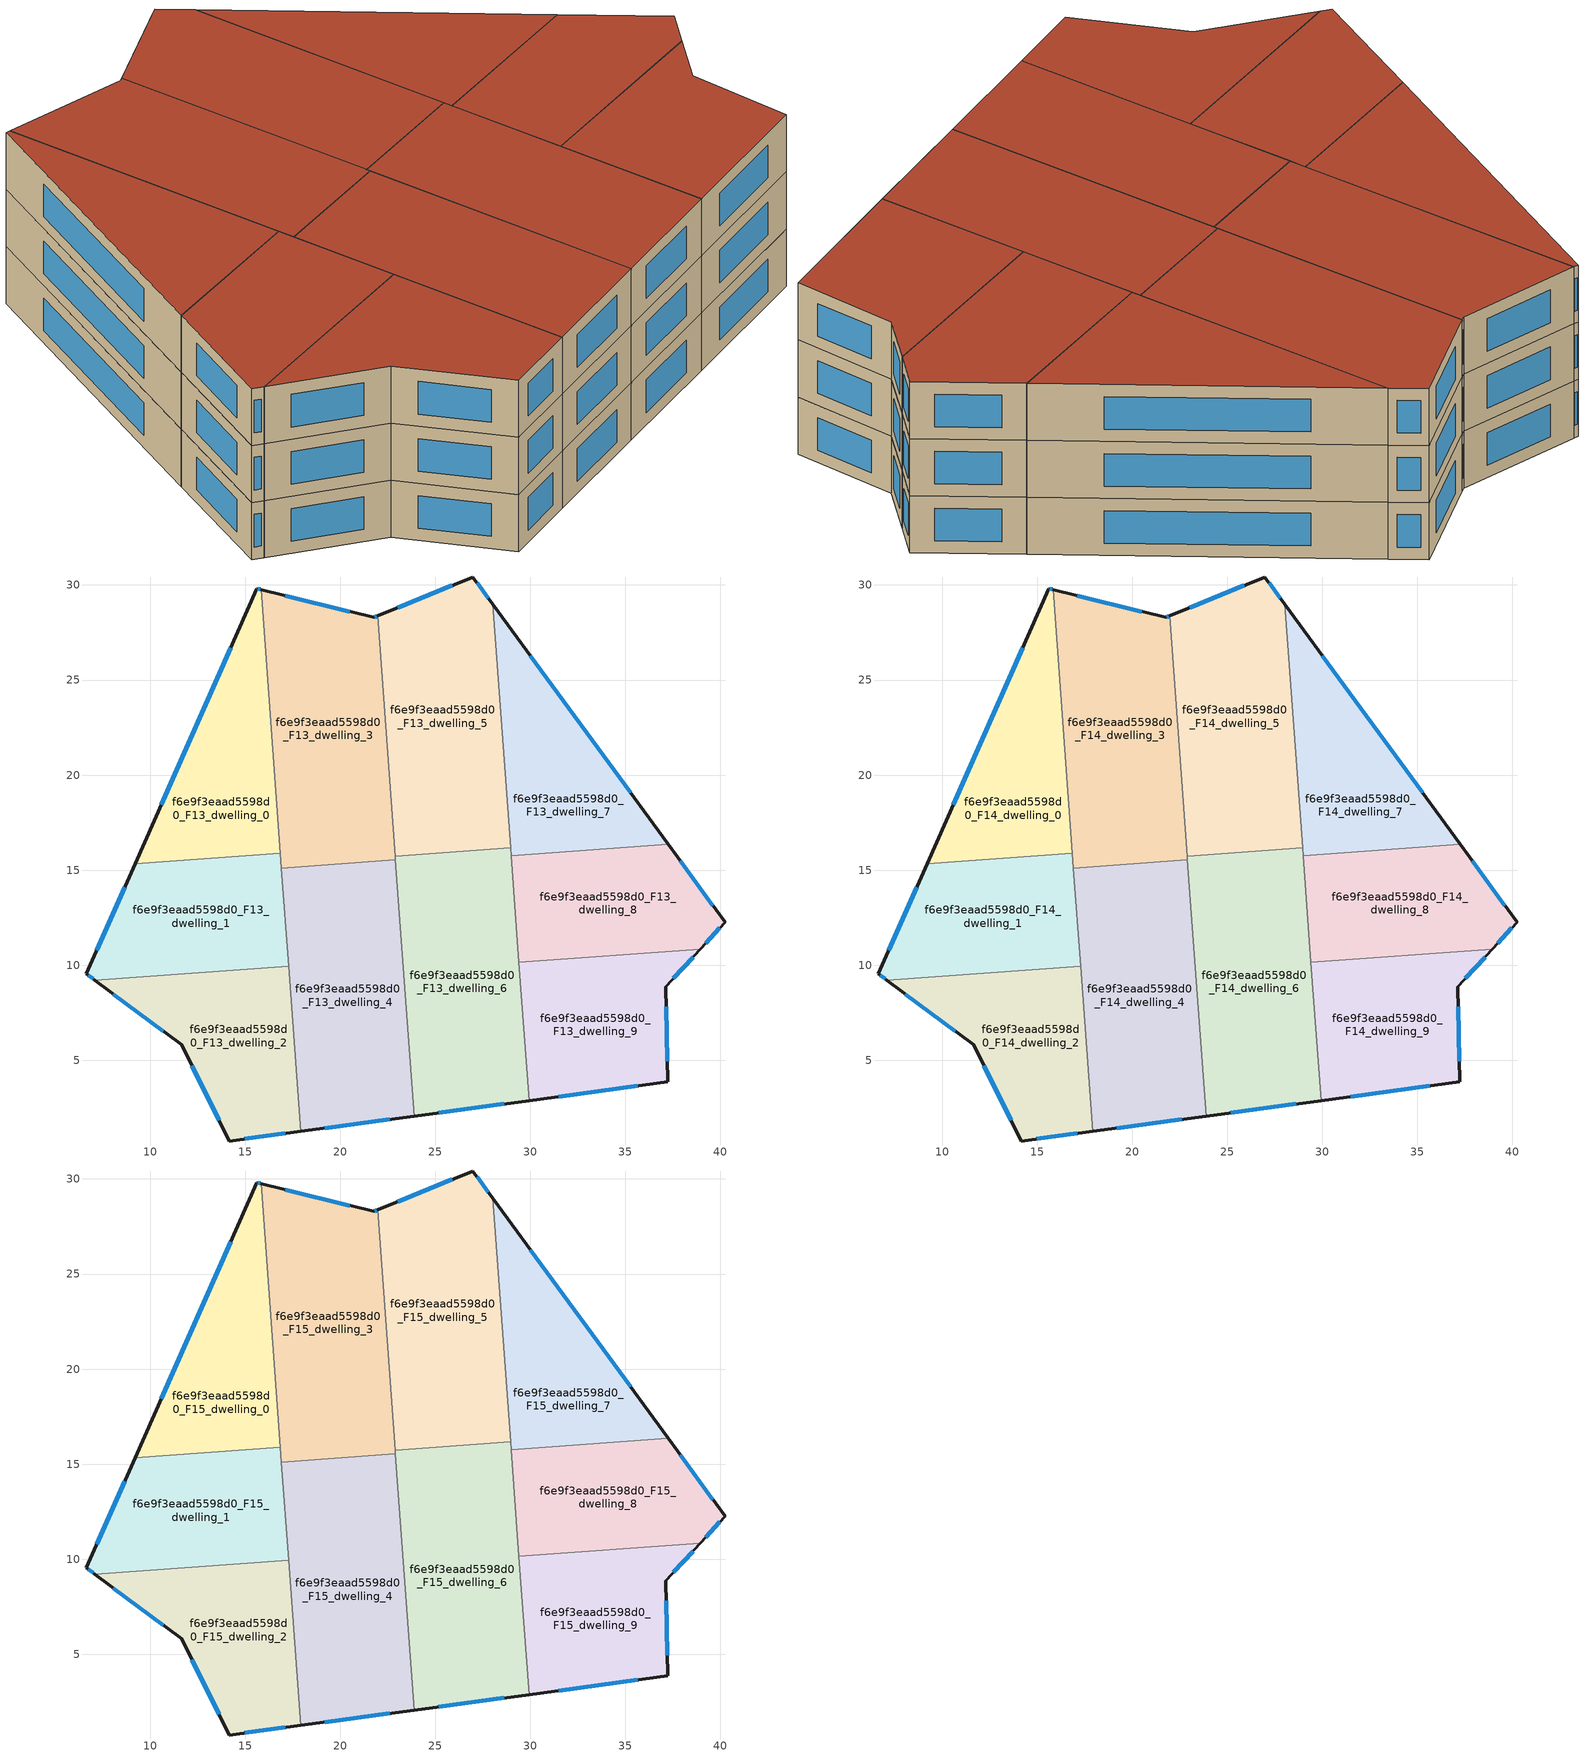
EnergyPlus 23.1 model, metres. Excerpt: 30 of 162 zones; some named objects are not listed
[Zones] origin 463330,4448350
f6e9f3eaad5598d0_F13_dwelling_0
 floor to f6e9f3eaad5598d0_F12_dwelling_0 (EU_floor_Construction): 15.84,29.75 16.85,15.9 9.22,15.34 15.62,29.81 z39
 wall outside (EU_wall_Construction): 15.84,29.75 15.62,29.81 9.22,15.34 z39:42
 wall to f6e9f3eaad5598d0_F13_dwelling_1 (EU_wall_Construction): 9.22,15.34 16.85,15.9 z39:42
 wall to f6e9f3eaad5598d0_F13_dwelling_3 (EU_wall_Construction): 16.85,15.9 15.84,29.75 z39:42
 window (EU_Window_Construction): 15.79,29.77 15.67,29.8 / 14.25,26.71 10.59,18.44 z39.64:41.36
f6e9f3eaad5598d0_F13_dwelling_1
 floor to f6e9f3eaad5598d0_F12_dwelling_1 (EU_floor_Construction): 16.85,15.9 17.28,9.96 7.1,9.21 6.66,9.54 9.22,15.34 z39
 wall outside (EU_wall_Construction): 9.22,15.34 6.66,9.54 7.1,9.21 z39:42
 wall to f6e9f3eaad5598d0_F13_dwelling_2 (EU_wall_Construction): 7.1,9.21 17.28,9.96 z39:42
 wall to f6e9f3eaad5598d0_F13_dwelling_4 (EU_wall_Construction): 17.28,9.96 16.91,15.11 z39:42
 wall to f6e9f3eaad5598d0_F13_dwelling_3 (EU_wall_Construction): 16.91,15.11 16.85,15.9 z39:42
 window (EU_Window_Construction): 8.67,14.1 7.21,10.78 / 6.75,9.47 7,9.28 z39.64:41.36
f6e9f3eaad5598d0_F13_dwelling_2
 floor to f6e9f3eaad5598d0_F12_dwelling_2 (EU_floor_Construction): 17.28,9.96 17.92,1.26 14.17,0.76 11.66,5.81 7.1,9.21 z39
 wall outside (EU_wall_Construction): 7.1,9.21 11.66,5.81 14.17,0.76 17.92,1.26 z39:42
 wall to f6e9f3eaad5598d0_F13_dwelling_4 (EU_wall_Construction): 17.92,1.26 17.29,9.96 z39:42
 window (EU_Window_Construction): 8.07,8.48 10.69,6.54 / 14.98,0.87 17.12,1.15 / 12.2,4.73 13.64,1.84 z39.64:41.36
f6e9f3eaad5598d0_F13_dwelling_3
 floor to f6e9f3eaad5598d0_F12_dwelling_3 (EU_floor_Construction): 21.96,28.37 22.9,15.55 16.91,15.11 15.84,29.75 21.78,28.29 z39
 wall outside (EU_wall_Construction): 21.96,28.37 21.78,28.29 15.84,29.75 z39:42
 wall to f6e9f3eaad5598d0_F13_dwelling_4 (EU_wall_Construction): 16.91,15.11 22.9,15.55 z39:42
 wall to f6e9f3eaad5598d0_F13_dwelling_5 (EU_wall_Construction): 22.89,15.74 21.96,28.37 z39:42
 wall to f6e9f3eaad5598d0_F13_dwelling_6 (EU_wall_Construction): 22.9,15.55 22.89,15.74 z39:42
 window (EU_Window_Construction): 20.5,28.6 17.11,29.44 / 21.92,28.35 21.82,28.31 z39.64:41.36
f6e9f3eaad5598d0_F13_dwelling_4
 floor to f6e9f3eaad5598d0_F12_dwelling_4 (EU_floor_Construction): 22.9,15.55 23.89,2.07 17.92,1.26 16.91,15.11 z39
 wall outside (EU_wall_Construction): 17.92,1.26 23.89,2.07 z39:42
 wall to f6e9f3eaad5598d0_F13_dwelling_6 (EU_wall_Construction): 23.89,2.07 22.9,15.55 z39:42
 window (EU_Window_Construction): 19.2,1.43 22.61,1.89 z39.64:41.36
f6e9f3eaad5598d0_F13_dwelling_5
 floor to f6e9f3eaad5598d0_F12_dwelling_5 (EU_floor_Construction): 28.02,28.99 28.96,16.18 22.89,15.74 21.96,28.37 26.98,30.42 z39
 wall outside (EU_wall_Construction): 28.02,28.99 26.98,30.42 21.96,28.37 z39:42
 wall to f6e9f3eaad5598d0_F13_dwelling_6 (EU_wall_Construction): 22.89,15.74 28.96,16.18 z39:42
 wall to f6e9f3eaad5598d0_F13_dwelling_7 (EU_wall_Construction): 28.96,16.18 28.02,28.99 z39:42
 window (EU_Window_Construction): 25.9,29.98 23.04,28.81 / 27.8,29.29 27.2,30.11 z39.64:41.36
f6e9f3eaad5598d0_F13_dwelling_6
 floor to f6e9f3eaad5598d0_F12_dwelling_6 (EU_floor_Construction): 28.96,16.18 29.93,2.88 23.89,2.07 22.89,15.74 z39
 wall outside (EU_wall_Construction): 23.89,2.07 29.93,2.88 z39:42
 wall to f6e9f3eaad5598d0_F13_dwelling_9 (EU_wall_Construction): 29.93,2.88 29.4,10.16 z39:42
 wall to f6e9f3eaad5598d0_F13_dwelling_8 (EU_wall_Construction): 29.4,10.16 28.99,15.76 z39:42
 wall to f6e9f3eaad5598d0_F13_dwelling_7 (EU_wall_Construction): 28.99,15.76 28.96,16.18 z39:42
 window (EU_Window_Construction): 25.18,2.24 28.64,2.71 z39.64:41.36
f6e9f3eaad5598d0_F13_dwelling_7
 floor to f6e9f3eaad5598d0_F12_dwelling_7 (EU_floor_Construction): 28.02,28.99 37.24,16.36 28.99,15.76 z39
 wall outside (EU_wall_Construction): 37.24,16.36 28.02,28.99 z39:42
 wall to f6e9f3eaad5598d0_F13_dwelling_8 (EU_wall_Construction): 28.99,15.76 37.24,16.36 z39:42
 window (EU_Window_Construction): 35.27,19.07 30,26.28 z39.64:41.36
f6e9f3eaad5598d0_F13_dwelling_8
 floor to f6e9f3eaad5598d0_F12_dwelling_8 (EU_floor_Construction): 37.24,16.36 40.24,12.26 38.94,10.85 29.4,10.16 28.99,15.76 z39
 wall outside (EU_wall_Construction): 38.94,10.85 40.24,12.26 37.24,16.36 z39:42
 wall to f6e9f3eaad5598d0_F13_dwelling_9 (EU_wall_Construction): 29.4,10.16 38.94,10.85 z39:42
 window (EU_Window_Construction): 39.6,13.14 37.89,15.48 / 39.22,11.16 39.96,11.96 z39.64:41.36
f6e9f3eaad5598d0_F13_dwelling_9
 floor to f6e9f3eaad5598d0_F12_dwelling_9 (EU_floor_Construction): 38.94,10.85 37.13,8.88 37.22,3.86 29.93,2.88 29.4,10.16 z39
 wall outside (EU_wall_Construction): 29.93,2.88 37.22,3.86 37.13,8.88 38.94,10.85 z39:42
 window (EU_Window_Construction): 37.52,9.3 38.56,10.43 / 37.2,4.94 37.15,7.81 / 31.49,3.09 35.66,3.65 z39.64:41.36
f6e9f3eaad5598d0_F14_dwelling_0
 floor to f6e9f3eaad5598d0_F13_dwelling_0 (EU_floor_Construction): 15.84,29.75 16.85,15.9 9.22,15.34 15.62,29.81 z42
 wall outside (EU_wall_Construction): 15.84,29.75 15.62,29.81 9.22,15.34 z42:45
 wall to f6e9f3eaad5598d0_F14_dwelling_1 (EU_wall_Construction): 9.22,15.34 16.85,15.9 z42:45
 wall to f6e9f3eaad5598d0_F14_dwelling_3 (EU_wall_Construction): 16.85,15.9 15.84,29.75 z42:45
 window (EU_Window_Construction): 15.79,29.77 15.67,29.8 / 14.25,26.71 10.59,18.44 z42.64:44.36
f6e9f3eaad5598d0_F14_dwelling_1
 floor to f6e9f3eaad5598d0_F13_dwelling_1 (EU_floor_Construction): 16.85,15.9 17.28,9.96 7.1,9.21 6.66,9.54 9.22,15.34 z42
 wall outside (EU_wall_Construction): 9.22,15.34 6.66,9.54 7.1,9.21 z42:45
 wall to f6e9f3eaad5598d0_F14_dwelling_2 (EU_wall_Construction): 7.1,9.21 17.28,9.96 z42:45
 wall to f6e9f3eaad5598d0_F14_dwelling_4 (EU_wall_Construction): 17.28,9.96 16.91,15.11 z42:45
 wall to f6e9f3eaad5598d0_F14_dwelling_3 (EU_wall_Construction): 16.91,15.11 16.85,15.9 z42:45
 window (EU_Window_Construction): 8.67,14.1 7.21,10.78 / 6.75,9.47 7,9.28 z42.64:44.36
f6e9f3eaad5598d0_F14_dwelling_2
 floor to f6e9f3eaad5598d0_F13_dwelling_2 (EU_floor_Construction): 17.28,9.96 17.92,1.26 14.17,0.76 11.66,5.81 7.1,9.21 z42
 wall outside (EU_wall_Construction): 7.1,9.21 11.66,5.81 14.17,0.76 17.92,1.26 z42:45
 wall to f6e9f3eaad5598d0_F14_dwelling_4 (EU_wall_Construction): 17.92,1.26 17.29,9.96 z42:45
 window (EU_Window_Construction): 8.07,8.48 10.69,6.54 / 14.98,0.87 17.12,1.15 / 12.2,4.73 13.64,1.84 z42.64:44.36
f6e9f3eaad5598d0_F14_dwelling_3
 floor to f6e9f3eaad5598d0_F13_dwelling_3 (EU_floor_Construction): 21.96,28.37 22.9,15.55 16.91,15.11 15.84,29.75 21.78,28.29 z42
 wall outside (EU_wall_Construction): 21.96,28.37 21.78,28.29 15.84,29.75 z42:45
 wall to f6e9f3eaad5598d0_F14_dwelling_4 (EU_wall_Construction): 16.91,15.11 22.9,15.55 z42:45
 wall to f6e9f3eaad5598d0_F14_dwelling_5 (EU_wall_Construction): 22.89,15.74 21.96,28.37 z42:45
 wall to f6e9f3eaad5598d0_F14_dwelling_6 (EU_wall_Construction): 22.9,15.55 22.89,15.74 z42:45
 window (EU_Window_Construction): 20.5,28.6 17.11,29.44 / 21.92,28.35 21.82,28.31 z42.64:44.36
f6e9f3eaad5598d0_F14_dwelling_4
 floor to f6e9f3eaad5598d0_F13_dwelling_4 (EU_floor_Construction): 22.9,15.55 23.89,2.07 17.92,1.26 16.91,15.11 z42
 wall outside (EU_wall_Construction): 17.92,1.26 23.89,2.07 z42:45
 wall to f6e9f3eaad5598d0_F14_dwelling_6 (EU_wall_Construction): 23.89,2.07 22.9,15.55 z42:45
 window (EU_Window_Construction): 19.2,1.43 22.61,1.89 z42.64:44.36
f6e9f3eaad5598d0_F14_dwelling_5
 floor to f6e9f3eaad5598d0_F13_dwelling_5 (EU_floor_Construction): 28.02,28.99 28.96,16.18 22.89,15.74 21.96,28.37 26.98,30.42 z42
 wall outside (EU_wall_Construction): 28.02,28.99 26.98,30.42 21.96,28.37 z42:45
 wall to f6e9f3eaad5598d0_F14_dwelling_6 (EU_wall_Construction): 22.89,15.74 28.96,16.18 z42:45
 wall to f6e9f3eaad5598d0_F14_dwelling_7 (EU_wall_Construction): 28.96,16.18 28.02,28.99 z42:45
 window (EU_Window_Construction): 25.9,29.98 23.04,28.81 / 27.8,29.29 27.2,30.11 z42.64:44.36
f6e9f3eaad5598d0_F14_dwelling_6
 floor to f6e9f3eaad5598d0_F13_dwelling_6 (EU_floor_Construction): 28.96,16.18 29.93,2.88 23.89,2.07 22.89,15.74 z42
 wall outside (EU_wall_Construction): 23.89,2.07 29.93,2.88 z42:45
 wall to f6e9f3eaad5598d0_F14_dwelling_9 (EU_wall_Construction): 29.93,2.88 29.4,10.16 z42:45
 wall to f6e9f3eaad5598d0_F14_dwelling_8 (EU_wall_Construction): 29.4,10.16 28.99,15.76 z42:45
 wall to f6e9f3eaad5598d0_F14_dwelling_7 (EU_wall_Construction): 28.99,15.76 28.96,16.18 z42:45
 window (EU_Window_Construction): 25.18,2.24 28.64,2.71 z42.64:44.36
f6e9f3eaad5598d0_F14_dwelling_7
 floor to f6e9f3eaad5598d0_F13_dwelling_7 (EU_floor_Construction): 28.02,28.99 37.24,16.36 28.99,15.76 z42
 wall outside (EU_wall_Construction): 37.24,16.36 28.02,28.99 z42:45
 wall to f6e9f3eaad5598d0_F14_dwelling_8 (EU_wall_Construction): 28.99,15.76 37.24,16.36 z42:45
 window (EU_Window_Construction): 35.27,19.07 30,26.28 z42.64:44.36
f6e9f3eaad5598d0_F14_dwelling_8
 floor to f6e9f3eaad5598d0_F13_dwelling_8 (EU_floor_Construction): 37.24,16.36 40.24,12.26 38.94,10.85 29.4,10.16 28.99,15.76 z42
 wall outside (EU_wall_Construction): 38.94,10.85 40.24,12.26 37.24,16.36 z42:45
 wall to f6e9f3eaad5598d0_F14_dwelling_9 (EU_wall_Construction): 29.4,10.16 38.94,10.85 z42:45
 window (EU_Window_Construction): 39.6,13.14 37.89,15.48 / 39.22,11.16 39.96,11.96 z42.64:44.36
f6e9f3eaad5598d0_F14_dwelling_9
 floor to f6e9f3eaad5598d0_F13_dwelling_9 (EU_floor_Construction): 38.94,10.85 37.13,8.88 37.22,3.86 29.93,2.88 29.4,10.16 z42
 wall outside (EU_wall_Construction): 29.93,2.88 37.22,3.86 37.13,8.88 38.94,10.85 z42:45
 window (EU_Window_Construction): 37.52,9.3 38.56,10.43 / 37.2,4.94 37.15,7.81 / 31.49,3.09 35.66,3.65 z42.64:44.36
f6e9f3eaad5598d0_F15_dwelling_0
 floor to f6e9f3eaad5598d0_F14_dwelling_0 (EU_floor_Construction): 15.84,29.75 16.85,15.9 9.22,15.34 15.62,29.81 z45
 wall outside (EU_wall_Construction): 15.84,29.75 15.62,29.81 9.22,15.34 z45:48
 wall to f6e9f3eaad5598d0_F15_dwelling_1 (EU_wall_Construction): 9.22,15.34 16.85,15.9 z45:48
 wall to f6e9f3eaad5598d0_F15_dwelling_3 (EU_wall_Construction): 16.85,15.9 15.84,29.75 z45:48
 window (EU_Window_Construction): 15.79,29.77 15.67,29.8 / 14.25,26.71 10.59,18.44 z45.64:47.36
 roof outside (EU_roof_Construction): 16.85,15.9 15.84,29.75 15.62,29.81 9.22,15.34 z48
f6e9f3eaad5598d0_F15_dwelling_1
 floor to f6e9f3eaad5598d0_F14_dwelling_1 (EU_floor_Construction): 16.85,15.9 17.28,9.96 7.1,9.21 6.66,9.54 9.22,15.34 z45
 wall outside (EU_wall_Construction): 9.22,15.34 6.66,9.54 7.1,9.21 z45:48
 wall to f6e9f3eaad5598d0_F15_dwelling_2 (EU_wall_Construction): 7.1,9.21 17.28,9.96 z45:48
 wall to f6e9f3eaad5598d0_F15_dwelling_4 (EU_wall_Construction): 17.28,9.96 16.91,15.11 z45:48
 wall to f6e9f3eaad5598d0_F15_dwelling_3 (EU_wall_Construction): 16.91,15.11 16.85,15.9 z45:48
 window (EU_Window_Construction): 8.67,14.1 7.21,10.78 / 6.75,9.47 7,9.28 z45.64:47.36
 roof outside (EU_roof_Construction): 17.28,9.96 16.85,15.9 9.22,15.34 6.66,9.54 7.1,9.21 z48
f6e9f3eaad5598d0_F15_dwelling_2
 floor to f6e9f3eaad5598d0_F14_dwelling_2 (EU_floor_Construction): 17.28,9.96 17.92,1.26 14.17,0.76 11.66,5.81 7.1,9.21 z45
 wall outside (EU_wall_Construction): 7.1,9.21 11.66,5.81 14.17,0.76 17.92,1.26 z45:48
 wall to f6e9f3eaad5598d0_F15_dwelling_4 (EU_wall_Construction): 17.92,1.26 17.29,9.96 z45:48
 window (EU_Window_Construction): 8.07,8.48 10.69,6.54 / 14.98,0.87 17.12,1.15 / 12.2,4.73 13.64,1.84 z45.64:47.36
 roof outside (EU_roof_Construction): 17.92,1.26 17.28,9.96 7.1,9.21 11.66,5.81 14.17,0.76 z48
f6e9f3eaad5598d0_F15_dwelling_3
 floor to f6e9f3eaad5598d0_F14_dwelling_3 (EU_floor_Construction): 21.96,28.37 22.9,15.55 16.91,15.11 15.84,29.75 21.78,28.29 z45
 wall outside (EU_wall_Construction): 21.96,28.37 21.78,28.29 15.84,29.75 z45:48
 wall to f6e9f3eaad5598d0_F15_dwelling_4 (EU_wall_Construction): 16.91,15.11 22.9,15.55 z45:48
 wall to f6e9f3eaad5598d0_F15_dwelling_5 (EU_wall_Construction): 22.89,15.74 21.96,28.37 z45:48
 wall to f6e9f3eaad5598d0_F15_dwelling_6 (EU_wall_Construction): 22.9,15.55 22.89,15.74 z45:48
 window (EU_Window_Construction): 20.5,28.6 17.11,29.44 / 21.92,28.35 21.82,28.31 z45.64:47.36
 roof outside (EU_roof_Construction): 22.9,15.55 21.96,28.37 21.78,28.29 15.84,29.75 16.91,15.11 z48
f6e9f3eaad5598d0_F15_dwelling_4
 floor to f6e9f3eaad5598d0_F14_dwelling_4 (EU_floor_Construction): 22.9,15.55 23.89,2.07 17.92,1.26 16.91,15.11 z45
 wall outside (EU_wall_Construction): 17.92,1.26 23.89,2.07 z45:48
 wall to f6e9f3eaad5598d0_F15_dwelling_6 (EU_wall_Construction): 23.89,2.07 22.9,15.55 z45:48
 window (EU_Window_Construction): 19.2,1.43 22.61,1.89 z45.64:47.36
 roof outside (EU_roof_Construction): 23.89,2.07 22.9,15.55 16.91,15.11 17.92,1.26 z48
f6e9f3eaad5598d0_F15_dwelling_5
 floor to f6e9f3eaad5598d0_F14_dwelling_5 (EU_floor_Construction): 28.02,28.99 28.96,16.18 22.89,15.74 21.96,28.37 26.98,30.42 z45
 wall outside (EU_wall_Construction): 28.02,28.99 26.98,30.42 21.96,28.37 z45:48
 wall to f6e9f3eaad5598d0_F15_dwelling_6 (EU_wall_Construction): 22.89,15.74 28.96,16.18 z45:48
 wall to f6e9f3eaad5598d0_F15_dwelling_7 (EU_wall_Construction): 28.96,16.18 28.02,28.99 z45:48
 window (EU_Window_Construction): 25.9,29.98 23.04,28.81 / 27.8,29.29 27.2,30.11 z45.64:47.36
 roof outside (EU_roof_Construction): 28.96,16.18 28.02,28.99 26.98,30.42 21.96,28.37 22.89,15.74 z48
f6e9f3eaad5598d0_F15_dwelling_6
 floor to f6e9f3eaad5598d0_F14_dwelling_6 (EU_floor_Construction): 28.96,16.18 29.93,2.88 23.89,2.07 22.89,15.74 z45
 wall outside (EU_wall_Construction): 23.89,2.07 29.93,2.88 z45:48
 wall to f6e9f3eaad5598d0_F15_dwelling_9 (EU_wall_Construction): 29.93,2.88 29.4,10.16 z45:48
 wall to f6e9f3eaad5598d0_F15_dwelling_8 (EU_wall_Construction): 29.4,10.16 28.99,15.76 z45:48
 wall to f6e9f3eaad5598d0_F15_dwelling_7 (EU_wall_Construction): 28.99,15.76 28.96,16.18 z45:48
 window (EU_Window_Construction): 25.18,2.24 28.64,2.71 z45.64:47.36
 roof outside (EU_roof_Construction): 29.93,2.88 28.96,16.18 22.89,15.74 23.89,2.07 z48
f6e9f3eaad5598d0_F15_dwelling_7
 floor to f6e9f3eaad5598d0_F14_dwelling_7 (EU_floor_Construction): 28.02,28.99 37.24,16.36 28.99,15.76 z45
 wall outside (EU_wall_Construction): 37.24,16.36 28.02,28.99 z45:48
 wall to f6e9f3eaad5598d0_F15_dwelling_8 (EU_wall_Construction): 28.99,15.76 37.24,16.36 z45:48
 window (EU_Window_Construction): 35.27,19.07 30,26.28 z45.64:47.36
 roof outside (EU_roof_Construction): 37.24,16.36 28.02,28.99 28.99,15.76 z48
f6e9f3eaad5598d0_F15_dwelling_8
 floor to f6e9f3eaad5598d0_F14_dwelling_8 (EU_floor_Construction): 37.24,16.36 40.24,12.26 38.94,10.85 29.4,10.16 28.99,15.76 z45
 wall outside (EU_wall_Construction): 38.94,10.85 40.24,12.26 37.24,16.36 z45:48
 wall to f6e9f3eaad5598d0_F15_dwelling_9 (EU_wall_Construction): 29.4,10.16 38.94,10.85 z45:48
 window (EU_Window_Construction): 39.6,13.14 37.89,15.48 / 39.22,11.16 39.96,11.96 z45.64:47.36
 roof outside (EU_roof_Construction): 38.94,10.85 40.24,12.26 37.24,16.36 28.99,15.76 29.4,10.16 z48
f6e9f3eaad5598d0_F15_dwelling_9
 floor to f6e9f3eaad5598d0_F14_dwelling_9 (EU_floor_Construction): 38.94,10.85 37.13,8.88 37.22,3.86 29.93,2.88 29.4,10.16 z45
 wall outside (EU_wall_Construction): 29.93,2.88 37.22,3.86 37.13,8.88 38.94,10.85 z45:48
 window (EU_Window_Construction): 37.52,9.3 38.56,10.43 / 37.2,4.94 37.15,7.81 / 31.49,3.09 35.66,3.65 z45.64:47.36
 roof outside (EU_roof_Construction): 37.22,3.86 37.13,8.88 38.94,10.85 29.4,10.16 29.93,2.88 z48
[Building]
EU S2 Campaign: North Axis=0; Terrain=City; Solar Distribution=FullExterior
[Site:Location]
Yerevan-Zvartnots.Intl.AP: Latitude=40.15; Longitude=44.383; Time Zone=4; Elevation=854
[SizingPeriod:WeatherFileDays]
AnnualSizingPeriod: Begin Month=1; Begin Day of Month=1; End Month=12; End Day of Month=31; Day of Week for Start Day=Monday; Use Weather File Daylight Saving Period=No; Use Weather File Rain and Snow Indicators=No
[MATERIAL]
EU_InternalMass_Material: Roughness=MediumRough; Thickness=0.1; Conductivity=1; Density=1800; Specific Heat=900; Thermal Absorptance=0.9; Solar Absorptance=0.7; Visible Absorptance=0.7
[MATERIAL:NOMASS] Roughness=MediumRough; Thermal Absorptance=0.9; Solar Absorptance=0.7; Visible Absorptance=0.7
Name | Thermal Resistance
EU_wall_NoMass | 1.05043
EU_roof_NoMass | 1.45357
EU_floor_NoMass | 0.478065
[WINDOWMATERIAL:SIMPLEGLAZINGSYSTEM]
EU_Window_SimpleGlazing: UFactor=2.5566; Solar Heat Gain Coefficient=0.75; Visible Transmittance=0.75
[CONSTRUCTION]
EU_wall_Construction: EU_wall_NoMass
EU_roof_Construction: EU_roof_NoMass
EU_floor_Construction: EU_floor_NoMass
EU_Window_Construction: EU_Window_SimpleGlazing
EU_InternalMass_Construction: EU_InternalMass_Material
[ZONE] Type=1; Multiplier=1; Ceiling Height=autocalculate; Floor Area=autocalculate; Part of Total Floor Area=Yes
Name | Volume
f6e9f3eaad5598d0_F13_dwelling_0; f6e9f3eaad5598d0_F14_dwelling_0; f6e9f3eaad5598d0_F15_dwelling_0 | 164.689
f6e9f3eaad5598d0_F13_dwelling_1; f6e9f3eaad5598d0_F14_dwelling_1; f6e9f3eaad5598d0_F15_dwelling_1 | 164.691
f6e9f3eaad5598d0_F13_dwelling_2; f6e9f3eaad5598d0_F14_dwelling_2; f6e9f3eaad5598d0_F15_dwelling_2 | 164.676
f6e9f3eaad5598d0_F13_dwelling_3; f6e9f3eaad5598d0_F14_dwelling_3; f6e9f3eaad5598d0_F15_dwelling_3 | 246.976
f6e9f3eaad5598d0_F13_dwelling_4; f6e9f3eaad5598d0_F14_dwelling_4; f6e9f3eaad5598d0_F15_dwelling_4 | 246.991
f6e9f3eaad5598d0_F13_dwelling_5; f6e9f3eaad5598d0_F14_dwelling_5; f6e9f3eaad5598d0_F15_dwelling_5 | 246.999
f6e9f3eaad5598d0_F13_dwelling_6; f6e9f3eaad5598d0_F14_dwelling_6; f6e9f3eaad5598d0_F15_dwelling_6 | 247.009
f6e9f3eaad5598d0_F13_dwelling_7; f6e9f3eaad5598d0_F14_dwelling_7; f6e9f3eaad5598d0_F15_dwelling_7 | 164.665
f6e9f3eaad5598d0_F13_dwelling_8; f6e9f3eaad5598d0_F14_dwelling_8; f6e9f3eaad5598d0_F15_dwelling_8 | 164.65
f6e9f3eaad5598d0_F13_dwelling_9; f6e9f3eaad5598d0_F14_dwelling_9; f6e9f3eaad5598d0_F15_dwelling_9 | 164.682
[INTERNALMASS] Construction=EU_InternalMass_Construction
Name | Zone or ZoneList | Surface Area
f6e9f3eaad5598d0_F13_dwelling_0_EU_InternalMass | f6e9f3eaad5598d0_F13_dwelling_0 | 54.8966
f6e9f3eaad5598d0_F13_dwelling_1_EU_InternalMass | f6e9f3eaad5598d0_F13_dwelling_1 | 54.8971
f6e9f3eaad5598d0_F13_dwelling_2_EU_InternalMass | f6e9f3eaad5598d0_F13_dwelling_2 | 54.892
f6e9f3eaad5598d0_F13_dwelling_3_EU_InternalMass | f6e9f3eaad5598d0_F13_dwelling_3 | 82.3252
f6e9f3eaad5598d0_F13_dwelling_4_EU_InternalMass | f6e9f3eaad5598d0_F13_dwelling_4 | 82.3302
f6e9f3eaad5598d0_F13_dwelling_5_EU_InternalMass | f6e9f3eaad5598d0_F13_dwelling_5 | 82.333
f6e9f3eaad5598d0_F13_dwelling_6_EU_InternalMass | f6e9f3eaad5598d0_F13_dwelling_6 | 82.3361
f6e9f3eaad5598d0_F13_dwelling_7_EU_InternalMass | f6e9f3eaad5598d0_F13_dwelling_7 | 54.8881
f6e9f3eaad5598d0_F13_dwelling_8_EU_InternalMass | f6e9f3eaad5598d0_F13_dwelling_8 | 54.8835
f6e9f3eaad5598d0_F13_dwelling_9_EU_InternalMass | f6e9f3eaad5598d0_F13_dwelling_9 | 54.8941
f6e9f3eaad5598d0_F14_dwelling_0_EU_InternalMass | f6e9f3eaad5598d0_F14_dwelling_0 | 54.8966
f6e9f3eaad5598d0_F14_dwelling_1_EU_InternalMass | f6e9f3eaad5598d0_F14_dwelling_1 | 54.8971
f6e9f3eaad5598d0_F14_dwelling_2_EU_InternalMass | f6e9f3eaad5598d0_F14_dwelling_2 | 54.892
f6e9f3eaad5598d0_F14_dwelling_3_EU_InternalMass | f6e9f3eaad5598d0_F14_dwelling_3 | 82.3252
f6e9f3eaad5598d0_F14_dwelling_4_EU_InternalMass | f6e9f3eaad5598d0_F14_dwelling_4 | 82.3302
f6e9f3eaad5598d0_F14_dwelling_5_EU_InternalMass | f6e9f3eaad5598d0_F14_dwelling_5 | 82.333
f6e9f3eaad5598d0_F14_dwelling_6_EU_InternalMass | f6e9f3eaad5598d0_F14_dwelling_6 | 82.3361
f6e9f3eaad5598d0_F14_dwelling_7_EU_InternalMass | f6e9f3eaad5598d0_F14_dwelling_7 | 54.8881
f6e9f3eaad5598d0_F14_dwelling_8_EU_InternalMass | f6e9f3eaad5598d0_F14_dwelling_8 | 54.8835
f6e9f3eaad5598d0_F14_dwelling_9_EU_InternalMass | f6e9f3eaad5598d0_F14_dwelling_9 | 54.8941
f6e9f3eaad5598d0_F15_dwelling_0_EU_InternalMass | f6e9f3eaad5598d0_F15_dwelling_0 | 54.8966
f6e9f3eaad5598d0_F15_dwelling_1_EU_InternalMass | f6e9f3eaad5598d0_F15_dwelling_1 | 54.8971
f6e9f3eaad5598d0_F15_dwelling_2_EU_InternalMass | f6e9f3eaad5598d0_F15_dwelling_2 | 54.892
f6e9f3eaad5598d0_F15_dwelling_3_EU_InternalMass | f6e9f3eaad5598d0_F15_dwelling_3 | 82.3252
f6e9f3eaad5598d0_F15_dwelling_4_EU_InternalMass | f6e9f3eaad5598d0_F15_dwelling_4 | 82.3302
f6e9f3eaad5598d0_F15_dwelling_5_EU_InternalMass | f6e9f3eaad5598d0_F15_dwelling_5 | 82.333
f6e9f3eaad5598d0_F15_dwelling_6_EU_InternalMass | f6e9f3eaad5598d0_F15_dwelling_6 | 82.3361
f6e9f3eaad5598d0_F15_dwelling_7_EU_InternalMass | f6e9f3eaad5598d0_F15_dwelling_7 | 54.8881
f6e9f3eaad5598d0_F15_dwelling_8_EU_InternalMass | f6e9f3eaad5598d0_F15_dwelling_8 | 54.8835
f6e9f3eaad5598d0_F15_dwelling_9_EU_InternalMass | f6e9f3eaad5598d0_F15_dwelling_9 | 54.8941
[OTHEREQUIPMENT] Fuel Type=Electricity; Design Level Calculation Method=Watts/Area; Power per Zone Floor Area=1; Fraction Latent=0; Fraction Radiant=0; Fraction Lost=0; Carbon Dioxide Generation Rate=0; EndUse Subcategory=EU_Step8_InternalGains
Name | Zone or ZoneList or Space or SpaceList | Schedule
EU_Step8_InternalGain_f6e9f3eaad5598d0_F13_dwelling_0_f000 | f6e9f3eaad5598d0_F13_dwelling_0 | EU_Step8_GainSchedule_f6e9f3eaad5598d0_F13_dwelling_0_f000
EU_Step8_InternalGain_f6e9f3eaad5598d0_F13_dwelling_1_f000 | f6e9f3eaad5598d0_F13_dwelling_1 | EU_Step8_GainSchedule_f6e9f3eaad5598d0_F13_dwelling_1_f000
EU_Step8_InternalGain_f6e9f3eaad5598d0_F13_dwelling_2_f000 | f6e9f3eaad5598d0_F13_dwelling_2 | EU_Step8_GainSchedule_f6e9f3eaad5598d0_F13_dwelling_2_f000
EU_Step8_InternalGain_f6e9f3eaad5598d0_F13_dwelling_3_f000 | f6e9f3eaad5598d0_F13_dwelling_3 | EU_Step8_GainSchedule_f6e9f3eaad5598d0_F13_dwelling_3_f000
EU_Step8_InternalGain_f6e9f3eaad5598d0_F13_dwelling_4_f000 | f6e9f3eaad5598d0_F13_dwelling_4 | EU_Step8_GainSchedule_f6e9f3eaad5598d0_F13_dwelling_4_f000
EU_Step8_InternalGain_f6e9f3eaad5598d0_F13_dwelling_5_f000 | f6e9f3eaad5598d0_F13_dwelling_5 | EU_Step8_GainSchedule_f6e9f3eaad5598d0_F13_dwelling_5_f000
EU_Step8_InternalGain_f6e9f3eaad5598d0_F13_dwelling_6_f000 | f6e9f3eaad5598d0_F13_dwelling_6 | EU_Step8_GainSchedule_f6e9f3eaad5598d0_F13_dwelling_6_f000
EU_Step8_InternalGain_f6e9f3eaad5598d0_F13_dwelling_7_f000 | f6e9f3eaad5598d0_F13_dwelling_7 | EU_Step8_GainSchedule_f6e9f3eaad5598d0_F13_dwelling_7_f000
EU_Step8_InternalGain_f6e9f3eaad5598d0_F13_dwelling_8_f000 | f6e9f3eaad5598d0_F13_dwelling_8 | EU_Step8_GainSchedule_f6e9f3eaad5598d0_F13_dwelling_8_f000
EU_Step8_InternalGain_f6e9f3eaad5598d0_F13_dwelling_9_f000 | f6e9f3eaad5598d0_F13_dwelling_9 | EU_Step8_GainSchedule_f6e9f3eaad5598d0_F13_dwelling_9_f000
EU_Step8_InternalGain_f6e9f3eaad5598d0_F14_dwelling_0_f000 | f6e9f3eaad5598d0_F14_dwelling_0 | EU_Step8_GainSchedule_f6e9f3eaad5598d0_F14_dwelling_0_f000
EU_Step8_InternalGain_f6e9f3eaad5598d0_F14_dwelling_1_f000 | f6e9f3eaad5598d0_F14_dwelling_1 | EU_Step8_GainSchedule_f6e9f3eaad5598d0_F14_dwelling_1_f000
EU_Step8_InternalGain_f6e9f3eaad5598d0_F14_dwelling_2_f000 | f6e9f3eaad5598d0_F14_dwelling_2 | EU_Step8_GainSchedule_f6e9f3eaad5598d0_F14_dwelling_2_f000
EU_Step8_InternalGain_f6e9f3eaad5598d0_F14_dwelling_3_f000 | f6e9f3eaad5598d0_F14_dwelling_3 | EU_Step8_GainSchedule_f6e9f3eaad5598d0_F14_dwelling_3_f000
EU_Step8_InternalGain_f6e9f3eaad5598d0_F14_dwelling_4_f000 | f6e9f3eaad5598d0_F14_dwelling_4 | EU_Step8_GainSchedule_f6e9f3eaad5598d0_F14_dwelling_4_f000
EU_Step8_InternalGain_f6e9f3eaad5598d0_F14_dwelling_5_f000 | f6e9f3eaad5598d0_F14_dwelling_5 | EU_Step8_GainSchedule_f6e9f3eaad5598d0_F14_dwelling_5_f000
EU_Step8_InternalGain_f6e9f3eaad5598d0_F14_dwelling_6_f000 | f6e9f3eaad5598d0_F14_dwelling_6 | EU_Step8_GainSchedule_f6e9f3eaad5598d0_F14_dwelling_6_f000
EU_Step8_InternalGain_f6e9f3eaad5598d0_F14_dwelling_7_f000 | f6e9f3eaad5598d0_F14_dwelling_7 | EU_Step8_GainSchedule_f6e9f3eaad5598d0_F14_dwelling_7_f000
EU_Step8_InternalGain_f6e9f3eaad5598d0_F14_dwelling_8_f000 | f6e9f3eaad5598d0_F14_dwelling_8 | EU_Step8_GainSchedule_f6e9f3eaad5598d0_F14_dwelling_8_f000
EU_Step8_InternalGain_f6e9f3eaad5598d0_F14_dwelling_9_f000 | f6e9f3eaad5598d0_F14_dwelling_9 | EU_Step8_GainSchedule_f6e9f3eaad5598d0_F14_dwelling_9_f000
EU_Step8_InternalGain_f6e9f3eaad5598d0_F15_dwelling_0_f000 | f6e9f3eaad5598d0_F15_dwelling_0 | EU_Step8_GainSchedule_f6e9f3eaad5598d0_F15_dwelling_0_f000
EU_Step8_InternalGain_f6e9f3eaad5598d0_F15_dwelling_1_f000 | f6e9f3eaad5598d0_F15_dwelling_1 | EU_Step8_GainSchedule_f6e9f3eaad5598d0_F15_dwelling_1_f000
EU_Step8_InternalGain_f6e9f3eaad5598d0_F15_dwelling_2_f000 | f6e9f3eaad5598d0_F15_dwelling_2 | EU_Step8_GainSchedule_f6e9f3eaad5598d0_F15_dwelling_2_f000
EU_Step8_InternalGain_f6e9f3eaad5598d0_F15_dwelling_3_f000 | f6e9f3eaad5598d0_F15_dwelling_3 | EU_Step8_GainSchedule_f6e9f3eaad5598d0_F15_dwelling_3_f000
EU_Step8_InternalGain_f6e9f3eaad5598d0_F15_dwelling_4_f000 | f6e9f3eaad5598d0_F15_dwelling_4 | EU_Step8_GainSchedule_f6e9f3eaad5598d0_F15_dwelling_4_f000
EU_Step8_InternalGain_f6e9f3eaad5598d0_F15_dwelling_5_f000 | f6e9f3eaad5598d0_F15_dwelling_5 | EU_Step8_GainSchedule_f6e9f3eaad5598d0_F15_dwelling_5_f000
EU_Step8_InternalGain_f6e9f3eaad5598d0_F15_dwelling_6_f000 | f6e9f3eaad5598d0_F15_dwelling_6 | EU_Step8_GainSchedule_f6e9f3eaad5598d0_F15_dwelling_6_f000
EU_Step8_InternalGain_f6e9f3eaad5598d0_F15_dwelling_7_f000 | f6e9f3eaad5598d0_F15_dwelling_7 | EU_Step8_GainSchedule_f6e9f3eaad5598d0_F15_dwelling_7_f000
EU_Step8_InternalGain_f6e9f3eaad5598d0_F15_dwelling_8_f000 | f6e9f3eaad5598d0_F15_dwelling_8 | EU_Step8_GainSchedule_f6e9f3eaad5598d0_F15_dwelling_8_f000
EU_Step8_InternalGain_f6e9f3eaad5598d0_F15_dwelling_9_f000 | f6e9f3eaad5598d0_F15_dwelling_9 | EU_Step8_GainSchedule_f6e9f3eaad5598d0_F15_dwelling_9_f000
[ZONEVENTILATION:DESIGNFLOWRATE] Schedule=EU_AlwaysOn; Design Flow Rate Calculation Method=AirChanges/Hour; Air Changes per Hour=0.557805; Ventilation Type=Natural; Fan Pressure Rise=0; Fan Total Efficiency=1; Constant Term Coefficient=1; Temperature Term Coefficient=0; Velocity Term Coefficient=0; Velocity Squared Term Coefficient=0; Minimum Indoor Temperature=-100; Maximum Indoor Temperature=100; Delta Temperature=-100; Minimum Outdoor Temperature=-100; Maximum Outdoor Temperature=100; Maximum Wind Speed=40
Name | Zone or ZoneList or Space or SpaceList
EU_ConstantAir_f6e9f3eaad5598d0_F13_dwelling_0 | f6e9f3eaad5598d0_F13_dwelling_0
EU_ConstantAir_f6e9f3eaad5598d0_F13_dwelling_1 | f6e9f3eaad5598d0_F13_dwelling_1
EU_ConstantAir_f6e9f3eaad5598d0_F13_dwelling_2 | f6e9f3eaad5598d0_F13_dwelling_2
EU_ConstantAir_f6e9f3eaad5598d0_F13_dwelling_3 | f6e9f3eaad5598d0_F13_dwelling_3
EU_ConstantAir_f6e9f3eaad5598d0_F13_dwelling_4 | f6e9f3eaad5598d0_F13_dwelling_4
EU_ConstantAir_f6e9f3eaad5598d0_F13_dwelling_5 | f6e9f3eaad5598d0_F13_dwelling_5
EU_ConstantAir_f6e9f3eaad5598d0_F13_dwelling_6 | f6e9f3eaad5598d0_F13_dwelling_6
EU_ConstantAir_f6e9f3eaad5598d0_F13_dwelling_7 | f6e9f3eaad5598d0_F13_dwelling_7
EU_ConstantAir_f6e9f3eaad5598d0_F13_dwelling_8 | f6e9f3eaad5598d0_F13_dwelling_8
EU_ConstantAir_f6e9f3eaad5598d0_F13_dwelling_9 | f6e9f3eaad5598d0_F13_dwelling_9
EU_ConstantAir_f6e9f3eaad5598d0_F14_dwelling_0 | f6e9f3eaad5598d0_F14_dwelling_0
EU_ConstantAir_f6e9f3eaad5598d0_F14_dwelling_1 | f6e9f3eaad5598d0_F14_dwelling_1
EU_ConstantAir_f6e9f3eaad5598d0_F14_dwelling_2 | f6e9f3eaad5598d0_F14_dwelling_2
EU_ConstantAir_f6e9f3eaad5598d0_F14_dwelling_3 | f6e9f3eaad5598d0_F14_dwelling_3
EU_ConstantAir_f6e9f3eaad5598d0_F14_dwelling_4 | f6e9f3eaad5598d0_F14_dwelling_4
EU_ConstantAir_f6e9f3eaad5598d0_F14_dwelling_5 | f6e9f3eaad5598d0_F14_dwelling_5
EU_ConstantAir_f6e9f3eaad5598d0_F14_dwelling_6 | f6e9f3eaad5598d0_F14_dwelling_6
EU_ConstantAir_f6e9f3eaad5598d0_F14_dwelling_7 | f6e9f3eaad5598d0_F14_dwelling_7
EU_ConstantAir_f6e9f3eaad5598d0_F14_dwelling_8 | f6e9f3eaad5598d0_F14_dwelling_8
EU_ConstantAir_f6e9f3eaad5598d0_F14_dwelling_9 | f6e9f3eaad5598d0_F14_dwelling_9
EU_ConstantAir_f6e9f3eaad5598d0_F15_dwelling_0 | f6e9f3eaad5598d0_F15_dwelling_0
EU_ConstantAir_f6e9f3eaad5598d0_F15_dwelling_1 | f6e9f3eaad5598d0_F15_dwelling_1
EU_ConstantAir_f6e9f3eaad5598d0_F15_dwelling_2 | f6e9f3eaad5598d0_F15_dwelling_2
EU_ConstantAir_f6e9f3eaad5598d0_F15_dwelling_3 | f6e9f3eaad5598d0_F15_dwelling_3
EU_ConstantAir_f6e9f3eaad5598d0_F15_dwelling_4 | f6e9f3eaad5598d0_F15_dwelling_4
EU_ConstantAir_f6e9f3eaad5598d0_F15_dwelling_5 | f6e9f3eaad5598d0_F15_dwelling_5
EU_ConstantAir_f6e9f3eaad5598d0_F15_dwelling_6 | f6e9f3eaad5598d0_F15_dwelling_6
EU_ConstantAir_f6e9f3eaad5598d0_F15_dwelling_7 | f6e9f3eaad5598d0_F15_dwelling_7
EU_ConstantAir_f6e9f3eaad5598d0_F15_dwelling_8 | f6e9f3eaad5598d0_F15_dwelling_8
EU_ConstantAir_f6e9f3eaad5598d0_F15_dwelling_9 | f6e9f3eaad5598d0_F15_dwelling_9
[HVACTEMPLATE:ZONE:IDEALLOADSAIRSYSTEM] System Availability Schedule=EU_AlwaysOn; Maximum Heating Supply Air Temperature=50; Minimum Cooling Supply Air Temperature=13; Maximum Heating Supply Air Humidity Ratio=0.0156; Minimum Cooling Supply Air Humidity Ratio=0.0077; Heating Limit=NoLimit; Cooling Limit=NoLimit; Heating Availability Schedule=EU_AlwaysOn; Cooling Availability Schedule=EU_CoolingOff; Dehumidification Control Type=ConstantSensibleHeatRatio; Cooling Sensible Heat Ratio=0.7; Dehumidification Setpoint=60; Humidification Control Type=None; Humidification Setpoint=30; Outdoor Air Method=None; Outdoor Air Flow Rate per Person=0.00944; Outdoor Air Flow Rate per Zone Floor Area=0; Outdoor Air Flow Rate per Zone=0; Demand Controlled Ventilation Type=None; Outdoor Air Economizer Type=NoEconomizer; Heat Recovery Type=None; Sensible Heat Recovery Effectiveness=0.7; Latent Heat Recovery Effectiveness=0.65
Name | Template Thermostat
f6e9f3eaad5598d0_F13_dwelling_0 | EU_HeatOnly_f6e9f3eaad5598d0_F13_dwelling_0
f6e9f3eaad5598d0_F13_dwelling_1 | EU_HeatOnly_f6e9f3eaad5598d0_F13_dwelling_1
f6e9f3eaad5598d0_F13_dwelling_2 | EU_HeatOnly_f6e9f3eaad5598d0_F13_dwelling_2
f6e9f3eaad5598d0_F13_dwelling_3 | EU_HeatOnly_f6e9f3eaad5598d0_F13_dwelling_3
f6e9f3eaad5598d0_F13_dwelling_4 | EU_HeatOnly_f6e9f3eaad5598d0_F13_dwelling_4
f6e9f3eaad5598d0_F13_dwelling_5 | EU_HeatOnly_f6e9f3eaad5598d0_F13_dwelling_5
f6e9f3eaad5598d0_F13_dwelling_6 | EU_HeatOnly_f6e9f3eaad5598d0_F13_dwelling_6
f6e9f3eaad5598d0_F13_dwelling_7 | EU_HeatOnly_f6e9f3eaad5598d0_F13_dwelling_7
f6e9f3eaad5598d0_F13_dwelling_8 | EU_HeatOnly_f6e9f3eaad5598d0_F13_dwelling_8
f6e9f3eaad5598d0_F13_dwelling_9 | EU_HeatOnly_f6e9f3eaad5598d0_F13_dwelling_9
f6e9f3eaad5598d0_F14_dwelling_0 | EU_HeatOnly_f6e9f3eaad5598d0_F14_dwelling_0
f6e9f3eaad5598d0_F14_dwelling_1 | EU_HeatOnly_f6e9f3eaad5598d0_F14_dwelling_1
f6e9f3eaad5598d0_F14_dwelling_2 | EU_HeatOnly_f6e9f3eaad5598d0_F14_dwelling_2
f6e9f3eaad5598d0_F14_dwelling_3 | EU_HeatOnly_f6e9f3eaad5598d0_F14_dwelling_3
f6e9f3eaad5598d0_F14_dwelling_4 | EU_HeatOnly_f6e9f3eaad5598d0_F14_dwelling_4
f6e9f3eaad5598d0_F14_dwelling_5 | EU_HeatOnly_f6e9f3eaad5598d0_F14_dwelling_5
f6e9f3eaad5598d0_F14_dwelling_6 | EU_HeatOnly_f6e9f3eaad5598d0_F14_dwelling_6
f6e9f3eaad5598d0_F14_dwelling_7 | EU_HeatOnly_f6e9f3eaad5598d0_F14_dwelling_7
f6e9f3eaad5598d0_F14_dwelling_8 | EU_HeatOnly_f6e9f3eaad5598d0_F14_dwelling_8
f6e9f3eaad5598d0_F14_dwelling_9 | EU_HeatOnly_f6e9f3eaad5598d0_F14_dwelling_9
f6e9f3eaad5598d0_F15_dwelling_0 | EU_HeatOnly_f6e9f3eaad5598d0_F15_dwelling_0
f6e9f3eaad5598d0_F15_dwelling_1 | EU_HeatOnly_f6e9f3eaad5598d0_F15_dwelling_1
f6e9f3eaad5598d0_F15_dwelling_2 | EU_HeatOnly_f6e9f3eaad5598d0_F15_dwelling_2
f6e9f3eaad5598d0_F15_dwelling_3 | EU_HeatOnly_f6e9f3eaad5598d0_F15_dwelling_3
f6e9f3eaad5598d0_F15_dwelling_4 | EU_HeatOnly_f6e9f3eaad5598d0_F15_dwelling_4
f6e9f3eaad5598d0_F15_dwelling_5 | EU_HeatOnly_f6e9f3eaad5598d0_F15_dwelling_5
f6e9f3eaad5598d0_F15_dwelling_6 | EU_HeatOnly_f6e9f3eaad5598d0_F15_dwelling_6
f6e9f3eaad5598d0_F15_dwelling_7 | EU_HeatOnly_f6e9f3eaad5598d0_F15_dwelling_7
f6e9f3eaad5598d0_F15_dwelling_8 | EU_HeatOnly_f6e9f3eaad5598d0_F15_dwelling_8
f6e9f3eaad5598d0_F15_dwelling_9 | EU_HeatOnly_f6e9f3eaad5598d0_F15_dwelling_9
[SIZING:ZONE] Zone Cooling Design Supply Air Temperature Input Method=SupplyAirTemperature; Zone Cooling Design Supply Air Temperature=13; Zone Heating Design Supply Air Temperature Input Method=SupplyAirTemperature; Zone Heating Design Supply Air Temperature=50; Zone Cooling Design Supply Air Humidity Ratio=0.008; Zone Heating Design Supply Air Humidity Ratio=0.008; Cooling Design Air Flow Method=DesignDay; Cooling Design Air Flow Rate=0; Cooling Minimum Air Flow per Zone Floor Area=0.000762; Cooling Minimum Air Flow=0; Cooling Minimum Air Flow Fraction=0.2; Heating Design Air Flow Method=DesignDay; Heating Design Air Flow Rate=0; Heating Maximum Air Flow per Zone Floor Area=0.002032; Heating Maximum Air Flow=0.141576; Heating Maximum Air Flow Fraction=0.3; Account for Dedicated Outdoor Air System=No; Dedicated Outdoor Air System Control Strategy=NeutralSupplyAir; Dedicated Outdoor Air Low Setpoint Temperature for Design=autosize; Dedicated Outdoor Air High Setpoint Temperature for Design=autosize; Zone Load Sizing Method=Sensible Load Only No Latent Load; Zone Latent Cooling Design Supply Air Humidity Ratio Input Method=HumidityRatioDifference; Zone Cooling Design Supply Air Humidity Ratio Difference=0.005; Zone Latent Heating Design Supply Air Humidity Ratio Input Method=HumidityRatioDifference; Zone Humidification Design Supply Air Humidity Ratio Difference=0.005
f6e9f3eaad5598d0_F13_dwelling_0; f6e9f3eaad5598d0_F13_dwelling_1; f6e9f3eaad5598d0_F13_dwelling_2; f6e9f3eaad5598d0_F13_dwelling_3; f6e9f3eaad5598d0_F13_dwelling_4; f6e9f3eaad5598d0_F13_dwelling_5; f6e9f3eaad5598d0_F13_dwelling_6; f6e9f3eaad5598d0_F13_dwelling_7; f6e9f3eaad5598d0_F13_dwelling_8; f6e9f3eaad5598d0_F13_dwelling_9; f6e9f3eaad5598d0_F14_dwelling_0; f6e9f3eaad5598d0_F14_dwelling_1; f6e9f3eaad5598d0_F14_dwelling_2; f6e9f3eaad5598d0_F14_dwelling_3; f6e9f3eaad5598d0_F14_dwelling_4; f6e9f3eaad5598d0_F14_dwelling_5; f6e9f3eaad5598d0_F14_dwelling_6; f6e9f3eaad5598d0_F14_dwelling_7; f6e9f3eaad5598d0_F14_dwelling_8; f6e9f3eaad5598d0_F14_dwelling_9; f6e9f3eaad5598d0_F15_dwelling_0; f6e9f3eaad5598d0_F15_dwelling_1; f6e9f3eaad5598d0_F15_dwelling_2; f6e9f3eaad5598d0_F15_dwelling_3; f6e9f3eaad5598d0_F15_dwelling_4; f6e9f3eaad5598d0_F15_dwelling_5; f6e9f3eaad5598d0_F15_dwelling_6; f6e9f3eaad5598d0_F15_dwelling_7; f6e9f3eaad5598d0_F15_dwelling_8; f6e9f3eaad5598d0_F15_dwelling_9
[SCHEDULE:CONSTANT]
Name | Hourly Value
EU_AlwaysOn | 1
EU_CoolingOff | 0
[SCHEDULE:FILE] Column Number=1; Rows to Skip at Top=0; Number of Hours of Data=8760; Column Separator=Comma; Interpolate to Timestep=No; Minutes per Item=60; Adjust Schedule for Daylight Savings=Yes
Name | File
EU_Step8_GainSchedule_f6e9f3eaad5598d0_F13_dwelling_0_f000 | ../../schedules/f6e9f3eaad5598d0/f6e9f3eaad5598d0_F13_dwelling_0_f000_gain.csv
EU_Step8_GainSchedule_f6e9f3eaad5598d0_F13_dwelling_1_f000 | ../../schedules/f6e9f3eaad5598d0/f6e9f3eaad5598d0_F13_dwelling_1_f000_gain.csv
EU_Step8_GainSchedule_f6e9f3eaad5598d0_F13_dwelling_2_f000 | ../../schedules/f6e9f3eaad5598d0/f6e9f3eaad5598d0_F13_dwelling_2_f000_gain.csv
EU_Step8_GainSchedule_f6e9f3eaad5598d0_F13_dwelling_3_f000 | ../../schedules/f6e9f3eaad5598d0/f6e9f3eaad5598d0_F13_dwelling_3_f000_gain.csv
EU_Step8_GainSchedule_f6e9f3eaad5598d0_F13_dwelling_4_f000 | ../../schedules/f6e9f3eaad5598d0/f6e9f3eaad5598d0_F13_dwelling_4_f000_gain.csv
EU_Step8_GainSchedule_f6e9f3eaad5598d0_F13_dwelling_5_f000 | ../../schedules/f6e9f3eaad5598d0/f6e9f3eaad5598d0_F13_dwelling_5_f000_gain.csv
EU_Step8_GainSchedule_f6e9f3eaad5598d0_F13_dwelling_6_f000 | ../../schedules/f6e9f3eaad5598d0/f6e9f3eaad5598d0_F13_dwelling_6_f000_gain.csv
EU_Step8_GainSchedule_f6e9f3eaad5598d0_F13_dwelling_7_f000 | ../../schedules/f6e9f3eaad5598d0/f6e9f3eaad5598d0_F13_dwelling_7_f000_gain.csv
EU_Step8_GainSchedule_f6e9f3eaad5598d0_F13_dwelling_8_f000 | ../../schedules/f6e9f3eaad5598d0/f6e9f3eaad5598d0_F13_dwelling_8_f000_gain.csv
EU_Step8_GainSchedule_f6e9f3eaad5598d0_F13_dwelling_9_f000 | ../../schedules/f6e9f3eaad5598d0/f6e9f3eaad5598d0_F13_dwelling_9_f000_gain.csv
EU_Step8_GainSchedule_f6e9f3eaad5598d0_F14_dwelling_0_f000 | ../../schedules/f6e9f3eaad5598d0/f6e9f3eaad5598d0_F14_dwelling_0_f000_gain.csv
EU_Step8_GainSchedule_f6e9f3eaad5598d0_F14_dwelling_1_f000 | ../../schedules/f6e9f3eaad5598d0/f6e9f3eaad5598d0_F14_dwelling_1_f000_gain.csv
EU_Step8_GainSchedule_f6e9f3eaad5598d0_F14_dwelling_2_f000 | ../../schedules/f6e9f3eaad5598d0/f6e9f3eaad5598d0_F14_dwelling_2_f000_gain.csv
EU_Step8_GainSchedule_f6e9f3eaad5598d0_F14_dwelling_3_f000 | ../../schedules/f6e9f3eaad5598d0/f6e9f3eaad5598d0_F14_dwelling_3_f000_gain.csv
EU_Step8_GainSchedule_f6e9f3eaad5598d0_F14_dwelling_4_f000 | ../../schedules/f6e9f3eaad5598d0/f6e9f3eaad5598d0_F14_dwelling_4_f000_gain.csv
EU_Step8_GainSchedule_f6e9f3eaad5598d0_F14_dwelling_5_f000 | ../../schedules/f6e9f3eaad5598d0/f6e9f3eaad5598d0_F14_dwelling_5_f000_gain.csv
EU_Step8_GainSchedule_f6e9f3eaad5598d0_F14_dwelling_6_f000 | ../../schedules/f6e9f3eaad5598d0/f6e9f3eaad5598d0_F14_dwelling_6_f000_gain.csv
EU_Step8_GainSchedule_f6e9f3eaad5598d0_F14_dwelling_7_f000 | ../../schedules/f6e9f3eaad5598d0/f6e9f3eaad5598d0_F14_dwelling_7_f000_gain.csv
EU_Step8_GainSchedule_f6e9f3eaad5598d0_F14_dwelling_8_f000 | ../../schedules/f6e9f3eaad5598d0/f6e9f3eaad5598d0_F14_dwelling_8_f000_gain.csv
EU_Step8_GainSchedule_f6e9f3eaad5598d0_F14_dwelling_9_f000 | ../../schedules/f6e9f3eaad5598d0/f6e9f3eaad5598d0_F14_dwelling_9_f000_gain.csv
EU_Step8_GainSchedule_f6e9f3eaad5598d0_F15_dwelling_0_f000 | ../../schedules/f6e9f3eaad5598d0/f6e9f3eaad5598d0_F15_dwelling_0_f000_gain.csv
EU_Step8_GainSchedule_f6e9f3eaad5598d0_F15_dwelling_1_f000 | ../../schedules/f6e9f3eaad5598d0/f6e9f3eaad5598d0_F15_dwelling_1_f000_gain.csv
EU_Step8_GainSchedule_f6e9f3eaad5598d0_F15_dwelling_2_f000 | ../../schedules/f6e9f3eaad5598d0/f6e9f3eaad5598d0_F15_dwelling_2_f000_gain.csv
EU_Step8_GainSchedule_f6e9f3eaad5598d0_F15_dwelling_3_f000 | ../../schedules/f6e9f3eaad5598d0/f6e9f3eaad5598d0_F15_dwelling_3_f000_gain.csv
EU_Step8_GainSchedule_f6e9f3eaad5598d0_F15_dwelling_4_f000 | ../../schedules/f6e9f3eaad5598d0/f6e9f3eaad5598d0_F15_dwelling_4_f000_gain.csv
EU_Step8_GainSchedule_f6e9f3eaad5598d0_F15_dwelling_5_f000 | ../../schedules/f6e9f3eaad5598d0/f6e9f3eaad5598d0_F15_dwelling_5_f000_gain.csv
EU_Step8_GainSchedule_f6e9f3eaad5598d0_F15_dwelling_6_f000 | ../../schedules/f6e9f3eaad5598d0/f6e9f3eaad5598d0_F15_dwelling_6_f000_gain.csv
EU_Step8_GainSchedule_f6e9f3eaad5598d0_F15_dwelling_7_f000 | ../../schedules/f6e9f3eaad5598d0/f6e9f3eaad5598d0_F15_dwelling_7_f000_gain.csv
EU_Step8_GainSchedule_f6e9f3eaad5598d0_F15_dwelling_8_f000 | ../../schedules/f6e9f3eaad5598d0/f6e9f3eaad5598d0_F15_dwelling_8_f000_gain.csv
EU_Step8_GainSchedule_f6e9f3eaad5598d0_F15_dwelling_9_f000 | ../../schedules/f6e9f3eaad5598d0/f6e9f3eaad5598d0_F15_dwelling_9_f000_gain.csv
